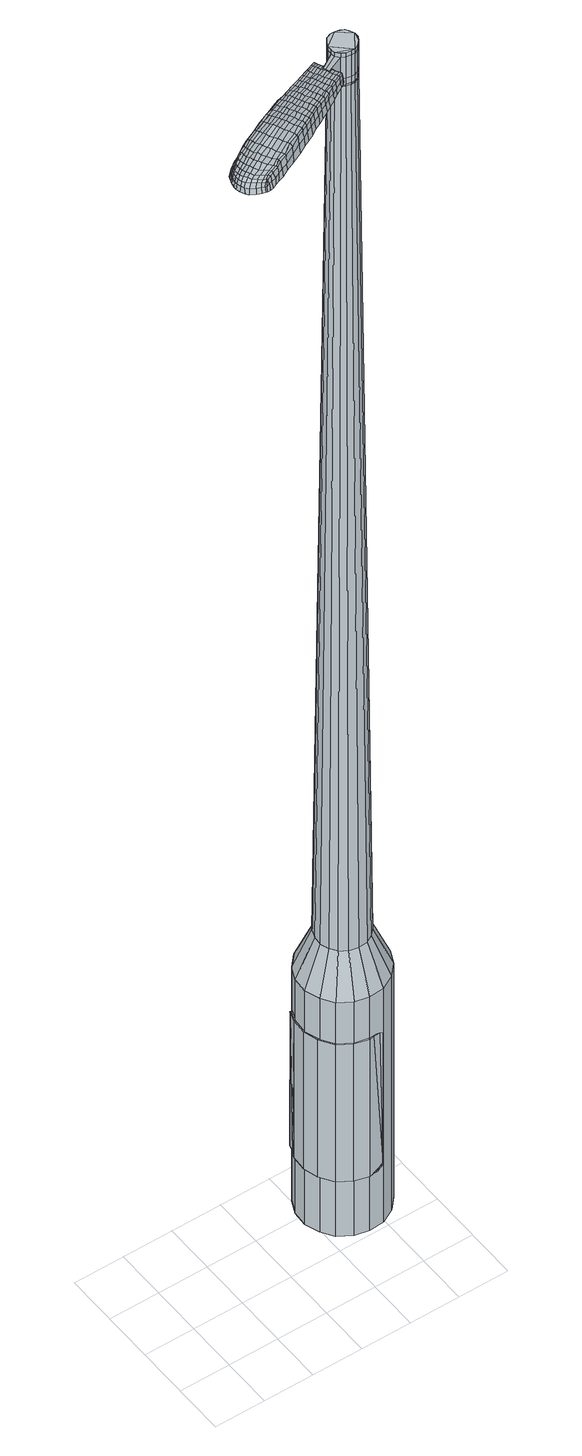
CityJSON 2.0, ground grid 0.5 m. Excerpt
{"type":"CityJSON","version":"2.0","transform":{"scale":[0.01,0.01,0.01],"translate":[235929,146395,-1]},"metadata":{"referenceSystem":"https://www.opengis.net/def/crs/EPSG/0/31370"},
"CityObjects":{
"object1":{"type":"GenericCityObject","attributes":{"cluster":665,"mean_distance_to_centroid":0.242,"new_centroid_x":235930.87,"new_centroid_y":146395.98,"mean_distance_to_camera":8.12,"H1":9.4,"H2":8.89,"Z_final":116.35,"cluster2":-1,"proj_x":235928.92,"proj_y":146392.1,"id_line":17324,"bearing_l":116.72,"distance":4.34,"orientation":"left","G_obj":206.72},"geometry":[{"type":"MultiSurface","lod":"2","boundaries":[[[0,1,2,3]],[[1,4,5,2]],[[4,6,7,5]],[[6,8,9,7]],[[8,10,11,9]],[[10,12,13,11]],[[12,14,15,13]],[[14,16,17,15]],[[16,18,19,17]],[[18,20,21,19]],[[20,22,23,21]],[[22,24,25,23]],[[24,26,27,25]],[[26,28,29,27]],[[28,30,31,29]],[[30,32,33,31]],[[32,34,35,33]],[[34,0,3,35]],[[36,37,38,39]],[[38,40,41,42]],[[41,43,42]],[[42,44,45,46]],[[45,47,46]],[[46,48,49,50]],[[49,51,50]],[[42,46,50,38]],[[50,52,39,38]],[[53,36,39]],[[2,5,7,35]],[[7,9,11,15]],[[11,13,15]],[[15,17,19,23]],[[19,21,23]],[[23,25,27,31]],[[27,29,31]],[[15,23,31,7]],[[31,33,35,7]],[[3,2,35]],[[1,0,54,55]],[[0,34,56,54]],[[34,32,57,56]],[[32,30,58,57]],[[30,28,59,58]],[[28,26,60,59]],[[26,24,61,60]],[[24,22,62,61]],[[22,20,63,62]],[[20,18,64,63]],[[18,16,65,64]],[[16,14,66,65]],[[14,12,67,66]],[[12,10,68,67]],[[10,8,69,68]],[[8,6,70,69]],[[6,4,71,70]],[[4,1,55,71]],[[55,54,72,73]],[[54,56,74,72]],[[56,57,75,74]],[[57,58,76,75]],[[58,59,77,76]],[[59,60,78,77]],[[60,61,79,78]],[[61,62,80,79]],[[62,63,81,80]],[[63,64,82,81]],[[64,65,83,82]],[[65,66,84,83]],[[66,67,85,84]],[[67,68,86,85]],[[68,69,87,86]],[[69,70,88,87]],[[70,71,89,88]],[[71,55,73,89]],[[90,91,92,93]],[[94,95,91,90]],[[75,96,95,94]],[[76,97,96,75]],[[98,99,97,76]],[[100,101,99,98]],[[102,103,101,100]],[[104,105,103,102]],[[106,107,105,104]],[[82,108,107,106]],[[109,110,108,82]],[[111,112,110,109]],[[85,113,112,111]],[[114,115,113,85]],[[116,117,115,114]],[[118,119,117,116]],[[120,121,119,118]],[[93,92,121,120]],[[122,123,124,125]],[[126,122,125,127]],[[128,126,127,129]],[[130,128,129,131]],[[132,130,131,133]],[[134,132,133,135]],[[136,134,135,137]],[[138,136,137,139]],[[140,138,139,141]],[[142,140,141,143]],[[144,142,143,145]],[[146,144,145,147]],[[148,146,147,149]],[[150,148,149,151]],[[152,150,151,153]],[[154,152,153,155]],[[73,72,90,93]],[[72,74,94,90]],[[74,75,94]],[[77,98,76]],[[77,78,100,98]],[[78,79,102,100]],[[79,80,104,102]],[[80,81,106,104]],[[81,82,106]],[[83,109,82]],[[83,84,111,109]],[[84,85,111]],[[86,114,85]],[[86,87,116,114]],[[87,88,118,116]],[[88,89,120,118]],[[89,73,93,120]],[[156,157,92,91]],[[157,158,121,92]],[[158,159,119,121]],[[159,160,117,119]],[[160,161,115,117]],[[161,113,115]],[[162,112,113]],[[162,163,110,112]],[[163,108,110]],[[164,107,108]],[[164,165,105,107]],[[165,166,103,105]],[[166,167,101,103]],[[167,168,99,101]],[[168,97,99]],[[169,95,96]],[[169,156,91,95]],[[39,52,154,170]],[[157,156,171,155]],[[53,39,170,123]],[[156,169,124,171]],[[36,53,123,122]],[[169,96,125,124]],[[37,36,122,126]],[[96,97,127,125]],[[38,37,126,128]],[[97,168,129,127]],[[40,38,128,130]],[[168,167,131,129]],[[41,40,130,132]],[[167,166,133,131]],[[43,41,132,134]],[[166,165,135,133]],[[42,43,134,136]],[[165,164,137,135]],[[44,42,136,138]],[[164,108,139,137]],[[45,44,138,140]],[[108,163,141,139]],[[47,45,140,142]],[[163,162,143,141]],[[46,47,142,144]],[[162,113,145,143]],[[48,46,144,146]],[[113,161,147,145]],[[49,48,146,148]],[[161,160,149,147]],[[51,49,148,150]],[[160,159,151,149]],[[50,51,150,152]],[[159,158,153,151]],[[52,50,152,154]],[[158,157,155,153]],[[154,155,172,173]],[[155,171,174,172]],[[171,124,175,174]],[[124,123,176,175]],[[123,170,177,176]],[[170,154,173,177]],[[178,179,180,181]],[[182,178,181,183]],[[178,182,184,185]],[[179,178,185,186]],[[187,188,189,190]],[[191,187,190,192]],[[187,191,193,194]],[[188,187,194,195]],[[196,197,198,199]],[[200,196,199,201]],[[196,200,202,203]],[[197,196,203,204]],[[205,206,207,208]],[[209,205,208,210]],[[205,209,211,212]],[[206,205,212,213]],[[214,215,216,217]],[[218,214,217,219]],[[214,218,220,221]],[[215,214,221,222]],[[223,224,225,226]],[[227,223,226,228]],[[223,227,229,230]],[[224,223,230,231]],[[232,233,234,235]],[[224,232,235,225]],[[232,224,231,236]],[[233,232,236,237]],[[238,239,240,241]],[[233,238,241,234]],[[238,233,237,242]],[[239,238,242,243]],[[244,182,183,245]],[[239,244,245,240]],[[244,239,243,246]],[[182,244,246,184]],[[247,248,249,250]],[[251,247,250,252]],[[247,251,253,254]],[[248,247,254,255]],[[256,257,258,259]],[[248,256,259,249]],[[256,248,255,260]],[[257,256,260,261]],[[262,263,264,265]],[[257,262,265,258]],[[262,257,261,266]],[[263,262,266,267]],[[268,269,270,271]],[[263,268,271,264]],[[268,263,267,272]],[[269,268,272,273]],[[274,179,186,275]],[[269,274,275,270]],[[274,269,273,276]],[[179,274,276,180]],[[277,278,279,280]],[[281,277,280,282]],[[277,281,283,284]],[[278,277,284,285]],[[286,287,288,289]],[[278,286,289,279]],[[286,278,285,290]],[[287,286,290,291]],[[292,293,294,295]],[[287,292,295,288]],[[292,287,291,296]],[[293,292,296,297]],[[298,191,192,299]],[[293,298,299,294]],[[298,293,297,300]],[[191,298,300,193]],[[301,302,303,304]],[[305,301,304,306]],[[301,305,307,308]],[[302,301,308,309]],[[310,311,312,313]],[[302,310,313,303]],[[310,302,309,314]],[[311,310,314,315]],[[316,317,318,319]],[[311,316,319,312]],[[316,311,315,320]],[[317,316,320,321]],[[322,323,324,325]],[[317,322,325,318]],[[322,317,321,326]],[[323,322,326,327]],[[328,188,195,329]],[[323,328,329,324]],[[328,323,327,330]],[[188,328,330,189]],[[331,217,216,332]],[[333,331,332,334]],[[331,333,335,336]],[[217,331,336,219]],[[337,333,334,338]],[[339,337,338,340]],[[337,339,341,342]],[[333,337,342,335]],[[343,339,340,344]],[[345,343,344,346]],[[343,345,347,348]],[[339,343,348,341]],[[349,345,346,350]],[[351,349,350,352]],[[349,351,353,354]],[[345,349,354,347]],[[355,351,352,356]],[[206,355,356,207]],[[355,206,213,357]],[[351,355,357,353]],[[358,359,204,203]],[[360,358,203,202]],[[358,360,361,362]],[[359,358,362,363]],[[364,365,363,362]],[[366,364,362,361]],[[364,366,367,368]],[[365,364,368,369]],[[370,371,369,368]],[[372,370,368,367]],[[370,372,373,374]],[[371,370,374,375]],[[376,377,375,374]],[[378,376,374,373]],[[376,378,211,209]],[[377,376,209,210]],[[379,380,381,382]],[[281,379,382,283]],[[379,281,282,383]],[[380,379,383,384]],[[385,200,201,386]],[[380,385,386,381]],[[385,380,384,387]],[[200,385,387,202]],[[388,389,390,391]],[[227,388,391,229]],[[388,227,228,392]],[[389,388,392,393]],[[394,395,396,397]],[[389,394,397,390]],[[394,389,393,398]],[[395,394,398,399]],[[400,197,204,401]],[[395,400,401,396]],[[400,395,399,402]],[[197,400,402,198]],[[403,404,405,406]],[[185,403,406,186]],[[403,185,184,407]],[[404,403,407,408]],[[409,410,411,412]],[[404,409,412,405]],[[409,404,408,413]],[[410,409,413,414]],[[415,208,207,416]],[[410,415,416,411]],[[415,410,414,417]],[[208,415,417,210]],[[418,419,420,421]],[[190,418,421,192]],[[418,190,189,422]],[[419,418,422,423]],[[424,212,211,425]],[[419,424,425,420]],[[424,419,423,426]],[[212,424,426,213]],[[427,428,429,430]],[[305,427,430,307]],[[427,305,306,431]],[[428,427,431,432]],[[433,218,219,434]],[[428,433,434,429]],[[433,428,432,435]],[[218,433,435,220]],[[436,437,438,439]],[[251,436,439,253]],[[436,251,252,440]],[[437,436,440,441]],[[442,443,444,445]],[[437,442,445,438]],[[442,437,441,446]],[[443,442,446,447]],[[448,215,222,449]],[[443,448,449,444]],[[448,443,447,450]],[[215,448,450,216]],[[451,452,441,440]],[[250,451,440,252]],[[451,250,249,453]],[[452,451,453,454]],[[455,456,447,446]],[[452,455,446,441]],[[455,452,454,457]],[[456,455,457,458]],[[459,332,216,450]],[[456,459,450,447]],[[459,456,458,460]],[[332,459,460,334]],[[461,462,463,464]],[[308,461,464,309]],[[461,308,307,430]],[[462,461,430,429]],[[465,336,335,466]],[[462,465,466,463]],[[465,462,429,434]],[[336,465,434,219]],[[467,468,454,453]],[[259,467,453,249]],[[467,259,258,469]],[[468,467,469,470]],[[471,472,458,457]],[[468,471,457,454]],[[471,468,470,473]],[[472,471,473,474]],[[475,338,334,460]],[[472,475,460,458]],[[475,472,474,476]],[[338,475,476,340]],[[477,478,479,480]],[[314,477,480,315]],[[477,314,309,464]],[[478,477,464,463]],[[481,342,341,482]],[[478,481,482,479]],[[481,478,463,466]],[[342,481,466,335]],[[483,484,470,469]],[[265,483,469,258]],[[483,265,264,485]],[[484,483,485,486]],[[487,488,474,473]],[[484,487,473,470]],[[487,484,486,489]],[[488,487,489,490]],[[491,344,340,476]],[[488,491,476,474]],[[491,488,490,492]],[[344,491,492,346]],[[493,494,495,496]],[[320,493,496,321]],[[493,320,315,480]],[[494,493,480,479]],[[497,348,347,498]],[[494,497,498,495]],[[497,494,479,482]],[[348,497,482,341]],[[499,500,486,485]],[[271,499,485,264]],[[499,271,270,501]],[[500,499,501,502]],[[503,504,490,489]],[[500,503,489,486]],[[503,500,502,505]],[[504,503,505,506]],[[507,350,346,492]],[[504,507,492,490]],[[507,504,506,508]],[[350,507,508,352]],[[509,510,511,512]],[[326,509,512,327]],[[509,326,321,496]],[[510,509,496,495]],[[513,354,353,514]],[[510,513,514,511]],[[513,510,495,498]],[[354,513,498,347]],[[515,516,502,501]],[[275,515,501,270]],[[515,275,186,406]],[[516,515,406,405]],[[517,518,506,505]],[[516,517,505,502]],[[517,516,405,412]],[[518,517,412,411]],[[519,356,352,508]],[[518,519,508,506]],[[519,518,411,416]],[[356,519,416,207]],[[520,521,423,422]],[[330,520,422,189]],[[520,330,327,512]],[[521,520,512,511]],[[522,357,213,426]],[[521,522,426,423]],[[522,521,511,514]],[[357,522,514,353]],[[523,524,384,383]],[[280,523,383,282]],[[523,280,279,525]],[[524,523,525,526]],[[527,360,202,387]],[[524,527,387,384]],[[527,524,526,528]],[[360,527,528,361]],[[529,530,531,532]],[[230,529,532,231]],[[529,230,229,391]],[[530,529,391,390]],[[533,534,535,536]],[[530,533,536,531]],[[533,530,390,397]],[[534,533,397,396]],[[537,359,363,538]],[[534,537,538,535]],[[537,534,396,401]],[[359,537,401,204]],[[539,540,526,525]],[[289,539,525,279]],[[539,289,288,541]],[[540,539,541,542]],[[543,366,361,528]],[[540,543,528,526]],[[543,540,542,544]],[[366,543,544,367]],[[545,546,547,548]],[[236,545,548,237]],[[545,236,231,532]],[[546,545,532,531]],[[549,550,551,552]],[[546,549,552,547]],[[549,546,531,536]],[[550,549,536,535]],[[553,365,369,554]],[[550,553,554,551]],[[553,550,535,538]],[[365,553,538,363]],[[555,556,542,541]],[[295,555,541,288]],[[555,295,294,557]],[[556,555,557,558]],[[559,372,367,544]],[[556,559,544,542]],[[559,556,558,560]],[[372,559,560,373]],[[561,562,563,564]],[[242,561,564,243]],[[561,242,237,548]],[[562,561,548,547]],[[565,566,567,568]],[[562,565,568,563]],[[565,562,547,552]],[[566,565,552,551]],[[569,371,375,570]],[[566,569,570,567]],[[569,566,551,554]],[[371,569,554,369]],[[571,572,558,557]],[[299,571,557,294]],[[571,299,192,421]],[[572,571,421,420]],[[573,378,373,560]],[[572,573,560,558]],[[573,572,420,425]],[[378,573,425,211]],[[574,575,408,407]],[[246,574,407,184]],[[574,246,243,564]],[[575,574,564,563]],[[576,577,414,413]],[[575,576,413,408]],[[576,575,563,568]],[[577,576,568,567]],[[578,377,210,417]],[[577,578,417,414]],[[578,577,567,570]],[[377,578,570,375]],[[579,580,581,582]],[[582,581,583,584]],[[585,583,581,586]],[[586,581,580,587]],[[588,589,590,591]],[[591,590,592,593]],[[594,592,590,595]],[[595,590,589,596]],[[597,598,599,600]],[[600,599,601,602]],[[603,601,599,604]],[[604,599,598,605]],[[606,607,608,609]],[[609,608,610,611]],[[612,610,608,613]],[[613,608,607,614]],[[615,616,617,618]],[[618,617,619,620]],[[621,619,617,622]],[[622,617,616,623]],[[624,625,626,627]],[[627,626,628,629]],[[630,628,626,631]],[[631,626,625,632]],[[633,634,635,636]],[[636,635,625,624]],[[632,625,635,637]],[[637,635,634,638]],[[639,640,641,642]],[[642,641,634,633]],[[638,634,641,643]],[[643,641,640,644]],[[584,583,645,646]],[[646,645,640,639]],[[644,640,645,647]],[[647,645,583,585]],[[648,649,650,651]],[[651,650,652,653]],[[654,652,650,655]],[[655,650,649,656]],[[657,658,659,660]],[[660,659,649,648]],[[656,649,659,661]],[[661,659,658,662]],[[663,664,665,666]],[[666,665,658,657]],[[662,658,665,667]],[[667,665,664,668]],[[669,670,671,672]],[[672,671,664,663]],[[668,664,671,673]],[[673,671,670,674]],[[587,580,675,676]],[[676,675,670,669]],[[674,670,675,677]],[[677,675,580,579]],[[678,679,680,681]],[[681,680,682,683]],[[684,682,680,685]],[[685,680,679,686]],[[687,688,689,690]],[[690,689,679,678]],[[686,679,689,691]],[[691,689,688,692]],[[693,694,695,696]],[[696,695,688,687]],[[692,688,695,697]],[[697,695,694,698]],[[593,592,699,700]],[[700,699,694,693]],[[698,694,699,701]],[[701,699,592,594]],[[702,703,704,705]],[[705,704,706,707]],[[708,706,704,709]],[[709,704,703,710]],[[711,712,713,714]],[[714,713,703,702]],[[710,703,713,715]],[[715,713,712,716]],[[717,718,719,720]],[[720,719,712,711]],[[716,712,719,721]],[[721,719,718,722]],[[723,724,725,726]],[[726,725,718,717]],[[722,718,725,727]],[[727,725,724,728]],[[596,589,729,730]],[[730,729,724,723]],[[728,724,729,731]],[[731,729,589,588]],[[615,618,732,733]],[[733,732,734,735]],[[736,734,732,737]],[[737,732,618,620]],[[735,734,738,739]],[[739,738,740,741]],[[742,740,738,743]],[[743,738,734,736]],[[741,740,744,745]],[[745,744,746,747]],[[748,746,744,749]],[[749,744,740,742]],[[747,746,750,751]],[[751,750,752,753]],[[754,752,750,755]],[[755,750,746,748]],[[753,752,756,757]],[[757,756,607,606]],[[614,607,756,758]],[[758,756,752,754]],[[605,759,760,604]],[[604,760,761,603]],[[762,761,760,763]],[[763,760,759,764]],[[764,765,766,763]],[[763,766,767,762]],[[768,767,766,769]],[[769,766,765,770]],[[770,771,772,769]],[[769,772,773,768]],[[774,773,772,775]],[[775,772,771,776]],[[776,777,778,775]],[[775,778,779,774]],[[612,779,778,610]],[[610,778,777,611]],[[780,781,782,783]],[[783,782,682,684]],[[683,682,782,784]],[[784,782,781,785]],[[602,601,786,787]],[[787,786,781,780]],[[785,781,786,788]],[[788,786,601,603]],[[789,790,791,792]],[[792,791,628,630]],[[629,628,791,793]],[[793,791,790,794]],[[795,796,797,798]],[[798,797,790,789]],[[794,790,797,799]],[[799,797,796,800]],[[605,598,801,802]],[[802,801,796,795]],[[800,796,801,803]],[[803,801,598,597]],[[804,805,806,807]],[[807,806,586,587]],[[585,586,806,808]],[[808,806,805,809]],[[810,811,812,813]],[[813,812,805,804]],[[809,805,812,814]],[[814,812,811,815]],[[606,609,816,817]],[[817,816,811,810]],[[815,811,816,818]],[[818,816,609,611]],[[819,820,821,822]],[[822,821,591,593]],[[588,591,821,823]],[[823,821,820,824]],[[612,613,825,826]],[[826,825,820,819]],[[824,820,825,827]],[[827,825,613,614]],[[828,829,830,831]],[[831,830,706,708]],[[707,706,830,832]],[[832,830,829,833]],[[620,619,834,835]],[[835,834,829,828]],[[833,829,834,836]],[[836,834,619,621]],[[837,838,839,840]],[[840,839,652,654]],[[653,652,839,841]],[[841,839,838,842]],[[843,844,845,846]],[[846,845,838,837]],[[842,838,845,847]],[[847,845,844,848]],[[623,616,849,850]],[[850,849,844,843]],[[848,844,849,851]],[[851,849,616,615]],[[842,852,853,841]],[[841,853,651,653]],[[648,651,853,854]],[[854,853,852,855]],[[848,856,857,847]],[[847,857,852,842]],[[855,852,857,858]],[[858,857,856,859]],[[615,733,860,851]],[[851,860,856,848]],[[859,856,860,861]],[[861,860,733,735]],[[862,863,864]],[[864,863,709,710]],[[708,709,863,831]],[[831,863,862,828]],[[736,737,865,866]],[[866,865,862,864]],[[828,862,865,835]],[[835,865,737,620]],[[855,867,868,854]],[[854,868,660,648]],[[657,660,868,869]],[[869,868,867,870]],[[859,871,872,858]],[[858,872,867,855]],[[870,867,872,873]],[[873,872,871,874]],[[735,739,875,861]],[[861,875,871,859]],[[874,871,875,876]],[[876,875,739,741]],[[877,878,879,880]],[[880,879,715,716]],[[710,715,879,864]],[[879,878,864]],[[742,743,881,882]],[[882,881,878,877]],[[864,878,881,866]],[[866,881,743,736]],[[870,883,884,869]],[[869,884,666,657]],[[663,666,884,885]],[[885,884,883,886]],[[874,887,888,873]],[[873,888,883,870]],[[886,883,888,889]],[[889,888,887,890]],[[741,745,891,876]],[[876,891,887,874]],[[890,887,891,892]],[[892,891,745,747]],[[893,894,895,896]],[[896,895,721,722]],[[716,721,895,880]],[[880,895,894,877]],[[748,749,897,898]],[[898,897,894,893]],[[877,894,897,882]],[[882,897,749,742]],[[886,899,900,885]],[[885,900,672,663]],[[669,672,900,901]],[[901,900,899,902]],[[890,903,904,889]],[[889,904,899,886]],[[902,899,904,905]],[[905,904,903,906]],[[747,751,907,892]],[[892,907,903,890]],[[906,903,907,908]],[[908,907,751,753]],[[909,910,911,912]],[[912,911,727,728]],[[722,727,911,896]],[[896,911,910,893]],[[754,755,913,914]],[[914,913,910,909]],[[893,910,913,898]],[[898,913,755,748]],[[902,915,916,901]],[[901,916,676,669]],[[587,676,916,807]],[[807,916,915,804]],[[906,917,918,905]],[[905,918,915,902]],[[804,915,918,813]],[[813,918,917,810]],[[753,757,919,908]],[[908,919,917,906]],[[810,917,919,817]],[[817,919,757,606]],[[824,920,921,823]],[[823,921,731,588]],[[728,731,921,912]],[[912,921,920,909]],[[614,758,922,827]],[[827,922,920,824]],[[909,920,922,914]],[[914,922,758,754]],[[785,923,924,784]],[[784,924,681,683]],[[678,681,924,925]],[[925,924,923,926]],[[603,761,927,788]],[[788,927,923,785]],[[926,923,927,928]],[[928,927,761,762]],[[929,930,931,932]],[[932,931,631,632]],[[630,631,931,792]],[[792,931,930,789]],[[933,934,935,936]],[[936,935,930,929]],[[789,930,935,798]],[[798,935,934,795]],[[764,759,937,938]],[[938,937,934,933]],[[795,934,937,802]],[[802,937,759,605]],[[926,939,940,925]],[[925,940,690,678]],[[687,690,940,941]],[[941,940,939,942]],[[762,767,943,928]],[[928,943,939,926]],[[942,939,943,944]],[[944,943,767,768]],[[945,946,947,948]],[[948,947,637,638]],[[632,637,947,932]],[[932,947,946,929]],[[949,950,951,952]],[[952,951,946,945]],[[929,946,951,936]],[[936,951,950,933]],[[770,765,953,954]],[[954,953,950,949]],[[933,950,953,938]],[[938,953,765,764]],[[942,955,956,941]],[[941,956,696,687]],[[693,696,956,957]],[[957,956,955,958]],[[768,773,959,944]],[[944,959,955,942]],[[958,955,959,960]],[[960,959,773,774]],[[961,962,963,964]],[[964,963,643,644]],[[638,643,963,948]],[[948,963,962,945]],[[965,966,967,968]],[[968,967,962,961]],[[945,962,967,952]],[[952,967,966,949]],[[776,771,969,970]],[[970,969,966,965]],[[949,966,969,954]],[[954,969,771,770]],[[958,971,972,957]],[[957,972,700,693]],[[593,700,972,822]],[[822,972,971,819]],[[774,779,973,960]],[[960,973,971,958]],[[819,971,973,826]],[[826,973,779,612]],[[809,974,975,808]],[[808,975,647,585]],[[644,647,975,964]],[[964,975,974,961]],[[815,976,977,814]],[[814,977,974,809]],[[961,974,977,968]],[[968,977,976,965]],[[611,777,978,818]],[[818,978,976,815]],[[965,976,978,970]],[[970,978,777,776]],[[579,582,181,180]],[[582,584,183,181]],[[594,595,194,193]],[[595,596,195,194]],[[597,600,199,198]],[[600,602,201,199]],[[621,622,221,220]],[[622,623,222,221]],[[624,627,226,225]],[[627,629,228,226]],[[633,636,235,234]],[[636,624,225,235]],[[639,642,241,240]],[[642,633,234,241]],[[584,646,245,183]],[[646,639,240,245]],[[654,655,254,253]],[[655,656,255,254]],[[656,661,260,255]],[[661,662,261,260]],[[662,667,266,261]],[[667,668,267,266]],[[668,673,272,267]],[[673,674,273,272]],[[674,677,276,273]],[[677,579,180,276]],[[684,685,284,283]],[[685,686,285,284]],[[686,691,290,285]],[[691,692,291,290]],[[692,697,296,291]],[[697,698,297,296]],[[698,701,300,297]],[[701,594,193,300]],[[702,705,304,303]],[[705,707,306,304]],[[711,714,313,312]],[[714,702,303,313]],[[717,720,319,318]],[[720,711,312,319]],[[723,726,325,324]],[[726,717,318,325]],[[596,730,329,195]],[[730,723,324,329]],[[780,783,382,381]],[[783,684,283,382]],[[602,787,386,201]],[[787,780,381,386]],[[629,793,392,228]],[[793,794,393,392]],[[794,799,398,393]],[[799,800,399,398]],[[800,803,402,399]],[[803,597,198,402]],[[707,832,431,306]],[[832,833,432,431]],[[833,836,435,432]],[[836,621,220,435]],[[837,840,439,438]],[[840,654,253,439]],[[843,846,445,444]],[[846,837,438,445]],[[623,850,449,222]],[[850,843,444,449]],[[979,980,981,982]],[[983,984,982,981]],[[985,986,987,988]],[[989,990,991,992]],[[980,993,994,981]],[[995,983,981,994]],[[996,985,988,997]],[[998,999,990,989]],[[993,1000,1001,994]],[[1001,1002,995,994]],[[1003,996,997,1004]],[[1005,999,998,1006]],[[1000,1007,1008,1001]],[[1008,1009,1002,1001]],[[1010,1003,1004,1011]],[[1012,1005,1006,1013]],[[1014,1015,1016,1017]],[[1018,1019,1015,1014]],[[1018,1020,1021,1019]],[[1020,1022,1023,1021]],[[1024,1025,1026,1027]],[[1028,1029,1025,1024]],[[1030,1031,1029,1028]],[[1032,1033,1031,1030]],[[1027,1016,1015,1024]],[[1024,1015,1019,1028]],[[1019,1021,1030,1028]],[[1021,1023,1032,1030]],[[988,987,984,983]],[[997,988,983,995]],[[1002,1004,997,995]],[[1009,1011,1004,1002]],[[989,992,986,985]],[[998,989,985,996]],[[1006,998,996,1003]],[[1013,1006,1003,1010]],[[990,1014,1017,991]],[[999,1018,1014,990]],[[1020,1018,999,1005]],[[1022,1020,1005,1012]],[[1034,1035,1036,1037]],[[1036,1038,1039,1040]],[[1036,1040,1041,1042]],[[1036,1042,1037]],[[1043,1034,1037,1044]],[[1045,1044,1037,1046]],[[1047,1046,1037]],[[1048,1036,1035,1049]],[[1050,1048,1049,1051]],[[1052,1050,1051,1053]],[[1054,1052,1053,1055]],[[1056,1054,1055,1057]],[[1057,1058,1059,1060]],[[1057,1060,1061,1062]],[[1057,1062,1063,1064]],[[1063,1065,1066,1067]],[[1063,1067,1068,1069]],[[1063,1069,1064]],[[1057,1064,1056]],[[1070,1071,1035,1034]],[[1072,1073,1038,1036]],[[1074,1075,1047,1037]],[[1071,1076,1049,1035]],[[1077,1072,1036,1048]],[[1076,1078,1051,1049]],[[1079,1077,1048,1050]],[[1078,1080,1053,1051]],[[1081,1079,1050,1052]],[[1080,1082,1055,1053]],[[1083,1081,1052,1054]],[[1082,1084,1057,1055]],[[1085,1083,1054,1056]],[[1084,1086,1058,1057]],[[1087,1088,1065,1063]],[[1089,1085,1056,1064]],[[1059,1058,1086,1090]],[[1060,1059,1090,1091]],[[1061,1060,1091,1092]],[[1062,1061,1092,1093]],[[1063,1062,1093,1087]],[[1094,1070,1034,1043]],[[1095,1094,1043,1044]],[[1096,1095,1044,1045]],[[1097,1096,1045,1046]],[[1075,1097,1046,1047]],[[1039,1038,1073,1098]],[[1066,1065,1088,1099]],[[1040,1039,1098,1100]],[[1041,1040,1100,1101]],[[1042,1041,1101,1102]],[[1037,1042,1102,1074]],[[1067,1066,1099,1103]],[[1068,1067,1103,1104]],[[1069,1068,1104,1105]],[[1064,1069,1105,1089]]]}]}
},
"vertices":[
[149,77,384],[144,91,384],[144,91,96],[149,77,96],[145,106,384],[145,106,96],[151,119,384],[151,119,96],[161,130,384],[161,130,96],[174,137,384],[174,137,96],[189,138,384],[189,138,96],[203,135,384],[203,135,96],[215,127,384],[215,127,96],[224,115,384],[224,115,96],[228,101,384],[228,101,96],[228,86,384],[228,86,96],[222,73,384],[222,73,96],[212,62,384],[212,62,96],[199,55,384],[199,55,96],[184,54,384],[184,54,96],[170,57,384],[170,57,96],[157,65,384],[157,65,96],[181,84,1524],[186,83,1524],[190,83,1524],[174,90,1524],[194,85,1524],[198,89,1524],[200,98,1524],[200,93,1524],[198,102,1524],[196,106,1524],[187,109,1524],[192,108,1524],[183,109,1524],[178,107,1524],[173,99,1524],[175,103,1524],[173,94,1524],[177,86,1524],[164,85,429],[161,93,429],[169,78,429],[176,73,429],[185,71,429],[194,72,429],[201,76,429],[207,82,429],[211,90,429],[211,99,429],[209,107,429],[204,114,429],[196,119,429],[188,121,429],[179,120,429],[171,116,429],[165,110,429],[162,102,429],[174,90,1483],[173,94,1483],[177,86,1483],[181,84,1483],[186,83,1483],[190,83,1483],[194,85,1483],[198,89,1483],[200,93,1483],[200,98,1483],[198,102,1483],[196,106,1483],[192,108,1483],[187,109,1483],[183,109,1483],[178,107,1483],[175,103,1483],[173,99,1483],[175,90,1483],[175,90,1485],[174,95,1485],[174,95,1483],[178,87,1483],[178,87,1485],[181,84,1485],[186,83,1485],[190,84,1483],[190,84,1485],[194,86,1483],[194,86,1485],[197,89,1483],[197,89,1485],[199,93,1483],[199,93,1485],[199,98,1483],[199,98,1485],[198,102,1485],[195,105,1483],[195,105,1485],[191,108,1483],[191,108,1485],[187,109,1485],[183,108,1483],[183,108,1485],[179,106,1483],[179,106,1485],[176,103,1483],[176,103,1485],[174,99,1483],[174,99,1485],[181,84,1519],[177,86,1519],[177,86,1493],[181,84,1493],[186,83,1519],[186,83,1493],[190,83,1519],[190,83,1493],[194,85,1519],[194,85,1493],[198,89,1519],[198,89,1493],[200,93,1519],[200,93,1493],[200,98,1519],[200,98,1493],[198,102,1519],[198,102,1493],[196,106,1519],[196,106,1493],[192,108,1519],[192,108,1493],[187,109,1519],[187,109,1493],[183,109,1519],[183,109,1493],[178,107,1519],[178,107,1493],[175,103,1519],[175,103,1493],[173,99,1519],[173,99,1493],[173,94,1519],[173,94,1493],[174,90,1485],[173,94,1485],[173,99,1485],[175,103,1485],[178,107,1485],[183,109,1485],[192,108,1485],[196,106,1485],[200,98,1485],[200,93,1485],[198,89,1485],[194,85,1485],[190,83,1485],[177,86,1485],[174,90,1519],[174,90,1493],[156,84,1513],[156,84,1518],[158,82,1513],[159,79,1513],[159,79,1518],[158,82,1518],[83,66,1519],[89,69,1518],[87,69,1509],[81,67,1510],[75,62,1519],[73,63,1510],[76,61,1526],[84,65,1525],[91,68,1525],[100,31,1519],[106,35,1518],[106,36,1525],[100,33,1525],[92,27,1519],[92,29,1526],[92,25,1510],[99,29,1510],[106,33,1509],[26,14,1519],[25,17,1519],[24,17,1513],[26,13,1513],[29,11,1519],[28,10,1513],[31,12,1524],[28,15,1524],[26,18,1524],[93,47,1530],[99,51,1529],[98,53,1529],[91,50,1530],[84,43,1531],[83,46,1531],[86,40,1530],[94,44,1530],[101,47,1529],[165,84,1512],[163,86,1512],[162,86,1517],[163,83,1517],[166,81,1512],[165,81,1517],[165,80,1506],[164,83,1506],[163,86,1506],[30,38,1519],[33,40,1519],[32,41,1512],[29,39,1512],[29,36,1518],[27,37,1512],[30,36,1522],[31,37,1523],[34,39,1524],[37,42,1519],[42,45,1519],[40,46,1512],[36,43,1512],[38,41,1524],[43,44,1525],[47,48,1519],[54,52,1519],[52,53,1511],[46,49,1511],[48,47,1526],[55,51,1526],[64,57,1519],[63,58,1510],[66,56,1526],[150,95,1513],[144,92,1513],[145,91,1518],[152,94,1517],[156,97,1512],[155,96,1516],[155,98,1506],[149,96,1507],[142,93,1507],[137,89,1514],[130,86,1515],[131,85,1520],[138,88,1519],[135,90,1507],[128,87,1507],[123,83,1515],[116,80,1516],[117,79,1522],[124,82,1521],[121,84,1508],[114,81,1508],[109,77,1517],[102,74,1517],[104,74,1524],[111,76,1523],[107,78,1508],[101,75,1509],[96,72,1518],[97,71,1524],[94,72,1509],[46,6,1519],[49,7,1519],[49,8,1524],[45,7,1523],[43,5,1518],[44,6,1522],[43,4,1512],[46,4,1512],[49,5,1512],[54,8,1519],[59,11,1519],[59,12,1525],[53,10,1524],[53,7,1512],[58,9,1512],[64,13,1519],[71,16,1519],[72,18,1526],[64,15,1526],[64,11,1511],[71,15,1511],[82,22,1519],[82,23,1526],[81,20,1510],[164,68,1513],[157,64,1513],[157,63,1507],[164,67,1507],[169,71,1512],[168,70,1506],[168,71,1516],[164,69,1517],[158,66,1518],[151,60,1514],[144,57,1515],[144,55,1507],[151,59,1507],[151,62,1519],[145,58,1520],[138,53,1515],[131,49,1516],[131,47,1508],[138,51,1508],[138,54,1521],[132,51,1522],[125,45,1517],[119,42,1517],[118,40,1509],[125,44,1508],[125,47,1523],[119,44,1524],[112,38,1518],[112,36,1509],[113,40,1524],[159,81,1519],[158,83,1519],[152,77,1520],[151,80,1520],[153,75,1520],[160,78,1519],[145,74,1522],[144,76,1522],[139,71,1523],[137,73,1523],[140,68,1523],[147,71,1521],[132,67,1524],[131,70,1524],[125,64,1525],[124,67,1525],[127,61,1525],[133,64,1524],[119,61,1526],[118,63,1526],[112,57,1527],[111,60,1527],[114,54,1527],[120,58,1526],[106,54,1528],[104,57,1528],[107,51,1528],[31,16,1527],[29,19,1527],[33,13,1526],[37,15,1527],[35,18,1528],[33,21,1528],[40,21,1529],[39,24,1529],[43,17,1528],[49,21,1530],[47,24,1530],[45,27,1530],[53,27,1531],[52,31,1531],[56,24,1530],[64,28,1531],[62,31,1531],[60,35,1531],[73,37,1531],[71,40,1531],[75,34,1531],[41,5,1518],[38,6,1519],[38,5,1513],[41,4,1513],[42,6,1523],[39,7,1523],[34,8,1519],[33,7,1513],[35,9,1524],[27,34,1518],[26,32,1518],[27,32,1523],[29,34,1523],[26,35,1513],[25,32,1513],[25,29,1519],[24,25,1519],[25,25,1524],[26,29,1523],[24,29,1513],[23,24,1513],[24,21,1519],[25,21,1524],[23,21,1513],[85,64,1528],[86,62,1528],[92,65,1528],[92,66,1527],[77,60,1528],[78,58,1529],[87,59,1529],[88,56,1530],[95,59,1529],[94,62,1528],[79,55,1529],[80,52,1530],[90,53,1530],[96,56,1529],[81,49,1531],[100,34,1528],[98,37,1529],[91,32,1529],[92,30,1528],[106,38,1527],[105,40,1528],[96,40,1529],[88,36,1530],[103,43,1528],[170,73,1512],[169,75,1512],[168,75,1517],[169,73,1517],[170,72,1506],[169,74,1506],[168,78,1512],[166,78,1517],[167,77,1506],[158,97,1512],[159,95,1512],[158,96,1506],[157,97,1506],[157,96,1517],[158,94,1517],[160,93,1512],[161,91,1512],[160,91,1506],[159,93,1506],[159,92,1517],[160,90,1517],[162,89,1512],[161,88,1506],[161,88,1517],[152,93,1519],[153,92,1519],[146,90,1520],[146,89,1520],[154,90,1519],[155,88,1519],[147,87,1520],[148,84,1520],[156,85,1519],[150,82,1520],[164,70,1519],[163,72,1519],[156,69,1520],[157,67,1520],[161,75,1519],[155,72,1520],[139,87,1521],[139,86,1521],[132,84,1522],[133,83,1522],[141,84,1521],[142,81,1521],[134,81,1522],[135,78,1523],[143,79,1522],[136,76,1523],[151,63,1521],[150,65,1521],[143,61,1522],[144,60,1522],[148,68,1521],[142,65,1522],[125,81,1523],[126,80,1523],[118,78,1524],[119,77,1524],[127,77,1523],[128,75,1524],[120,74,1525],[122,72,1525],[130,72,1524],[123,69,1525],[138,56,1523],[137,58,1523],[130,54,1524],[131,52,1524],[135,61,1524],[129,57,1525],[112,75,1525],[112,74,1525],[105,72,1526],[106,71,1526],[114,71,1526],[115,69,1526],[107,68,1527],[108,66,1527],[116,66,1526],[110,63,1527],[125,49,1525],[124,51,1525],[117,47,1526],[118,45,1526],[122,54,1526],[116,50,1527],[98,69,1527],[99,68,1527],[100,65,1527],[102,62,1528],[103,60,1528],[112,41,1527],[111,44,1527],[109,47,1528],[44,7,1525],[41,8,1525],[47,9,1526],[45,10,1526],[37,10,1526],[41,12,1527],[31,35,1525],[30,33,1525],[33,35,1526],[34,37,1525],[28,30,1525],[28,26,1526],[32,28,1527],[32,32,1526],[28,23,1526],[32,25,1527],[52,11,1526],[50,12,1527],[58,13,1527],[56,14,1528],[46,14,1528],[52,17,1529],[38,40,1526],[37,38,1527],[43,41,1528],[43,43,1527],[37,35,1527],[37,31,1528],[43,34,1529],[43,38,1528],[38,28,1528],[44,31,1530],[63,16,1528],[62,17,1529],[71,19,1528],[69,21,1529],[59,20,1529],[66,24,1530],[49,46,1528],[49,44,1528],[56,48,1529],[56,50,1528],[49,41,1529],[49,38,1530],[57,42,1530],[57,45,1530],[50,34,1530],[59,38,1531],[81,25,1529],[80,27,1529],[77,30,1530],[67,55,1528],[67,53,1529],[68,50,1530],[69,47,1530],[70,44,1531],[88,68,1509],[90,67,1518],[84,64,1518],[82,65,1509],[76,60,1519],[74,61,1510],[77,59,1525],[85,63,1525],[91,66,1525],[105,38,1525],[105,36,1518],[99,33,1518],[99,35,1525],[91,29,1519],[91,31,1525],[91,27,1510],[98,31,1509],[105,34,1509],[26,18,1513],[27,18,1519],[28,15,1519],[28,15,1513],[31,12,1519],[30,12,1513],[32,13,1524],[30,16,1524],[28,19,1524],[97,53,1528],[99,50,1528],[92,47,1529],[91,50,1529],[84,43,1529],[83,46,1529],[86,40,1529],[94,44,1529],[100,47,1528],[161,85,1516],[161,85,1512],[163,83,1512],[162,82,1516],[164,80,1512],[163,80,1516],[163,79,1506],[162,82,1506],[161,85,1506],[33,39,1512],[34,38,1519],[32,36,1518],[30,37,1512],[30,35,1518],[29,36,1512],[31,35,1522],[33,35,1523],[35,37,1523],[41,44,1512],[43,44,1519],[38,41,1519],[37,41,1512],[39,40,1524],[44,43,1525],[53,51,1511],[55,50,1519],[48,47,1519],[46,47,1511],[49,46,1525],[56,49,1526],[65,55,1519],[63,56,1510],[67,54,1526],[145,90,1518],[144,90,1513],[151,93,1513],[152,93,1517],[156,95,1512],[155,94,1515],[155,95,1506],[150,94,1506],[143,91,1507],[132,84,1520],[130,84,1514],[137,87,1514],[138,87,1519],[136,88,1507],[129,85,1507],[118,78,1522],[117,78,1516],[124,81,1515],[125,81,1521],[122,82,1508],[115,79,1508],[105,72,1523],[103,73,1517],[110,76,1516],[111,75,1522],[108,76,1508],[101,73,1508],[97,70,1517],[98,69,1524],[95,71,1509],[48,10,1523],[48,9,1519],[45,8,1518],[45,9,1523],[43,7,1518],[44,8,1522],[43,6,1512],[45,6,1512],[48,7,1512],[58,14,1525],[58,12,1519],[53,10,1519],[53,12,1524],[53,9,1512],[58,11,1512],[71,20,1526],[71,18,1519],[64,15,1519],[64,16,1525],[63,13,1511],[70,16,1511],[81,23,1519],[81,25,1526],[80,22,1510],[156,64,1507],[156,66,1513],[163,70,1513],[162,68,1506],[167,72,1512],[167,71,1506],[166,73,1515],[163,71,1517],[156,67,1518],[143,57,1507],[143,58,1514],[150,62,1514],[150,61,1507],[150,63,1519],[143,60,1520],[130,49,1508],[130,51,1516],[137,55,1515],[137,53,1508],[137,56,1521],[131,52,1522],[117,42,1508],[118,43,1517],[124,47,1516],[124,45,1508],[124,49,1522],[118,45,1523],[111,40,1517],[111,38,1509],[111,42,1524],[158,80,1518],[157,83,1518],[151,77,1519],[150,80,1519],[153,75,1519],[159,78,1518],[145,74,1520],[144,76,1520],[138,70,1521],[137,73,1521],[140,68,1521],[146,71,1520],[132,67,1523],[130,70,1523],[125,64,1524],[124,66,1524],[126,61,1524],[133,64,1523],[118,60,1525],[117,63,1525],[112,57,1526],[110,60,1526],[113,54,1526],[120,58,1525],[105,54,1527],[104,56,1527],[107,51,1527],[30,20,1526],[32,17,1526],[34,14,1525],[38,16,1526],[35,18,1526],[34,21,1526],[39,24,1528],[41,21,1528],[43,18,1527],[49,21,1528],[47,24,1529],[46,28,1529],[52,31,1530],[54,28,1530],[56,24,1529],[64,28,1530],[62,32,1530],[60,35,1530],[71,40,1530],[73,37,1530],[75,34,1530],[39,7,1513],[39,8,1518],[42,7,1518],[41,6,1512],[42,8,1523],[40,9,1523],[35,10,1519],[34,9,1513],[36,11,1523],[29,31,1523],[28,31,1518],[29,34,1518],[30,33,1523],[28,34,1512],[27,32,1512],[27,25,1523],[26,25,1519],[27,28,1519],[28,28,1523],[26,28,1513],[25,25,1513],[26,21,1519],[27,22,1524],[25,21,1513],[92,64,1527],[86,61,1527],[86,62,1527],[92,65,1526],[78,59,1527],[78,57,1528],[95,59,1528],[88,56,1528],[87,59,1528],[93,62,1527],[79,55,1528],[80,52,1529],[89,53,1529],[96,56,1528],[81,49,1529],[90,33,1528],[98,37,1527],[99,36,1527],[91,32,1527],[105,39,1526],[104,40,1527],[96,40,1528],[88,36,1528],[102,44,1527],[166,74,1516],[167,74,1512],[168,73,1512],[167,73,1516],[167,72,1506],[167,73,1506],[166,77,1512],[165,77,1516],[165,76,1506],[156,95,1506],[157,94,1512],[157,95,1512],[156,96,1506],[156,94,1516],[156,93,1516],[158,90,1506],[159,90,1512],[158,92,1512],[157,92,1506],[157,91,1516],[158,89,1516],[160,88,1512],[159,87,1506],[159,87,1516],[152,91,1518],[152,92,1518],[146,89,1519],[146,88,1519],[154,87,1518],[153,89,1518],[147,86,1519],[148,84,1519],[156,85,1518],[149,82,1519],[162,72,1518],[163,71,1518],[156,68,1519],[161,75,1518],[154,71,1519],[139,85,1520],[139,86,1520],[132,83,1521],[132,82,1521],[141,81,1520],[140,83,1520],[133,80,1521],[135,78,1521],[142,79,1520],[136,75,1521],[143,61,1521],[149,65,1520],[150,64,1520],[143,60,1521],[148,68,1520],[141,64,1521],[126,79,1522],[125,80,1522],[118,77,1523],[119,76,1523],[128,75,1522],[127,77,1522],[120,74,1523],[121,71,1524],[129,72,1523],[122,69,1524],[130,54,1523],[136,58,1522],[137,57,1522],[130,53,1523],[135,61,1522],[128,57,1523],[112,73,1524],[112,74,1524],[105,71,1525],[106,70,1525],[115,68,1525],[113,71,1524],[107,68,1525],[108,65,1526],[116,66,1525],[109,62,1526],[117,47,1525],[123,51,1524],[124,50,1524],[118,46,1525],[122,54,1524],[115,51,1525],[99,67,1526],[99,68,1526],[101,62,1527],[100,65,1526],[103,59,1527],[110,44,1526],[111,42,1526],[109,47,1526],[42,10,1524],[44,9,1524],[47,10,1525],[45,11,1525],[38,11,1525],[41,13,1525],[34,34,1525],[31,32,1524],[32,34,1524],[35,36,1525],[33,28,1526],[29,26,1525],[30,30,1524],[33,31,1525],[29,23,1525],[33,25,1526],[50,13,1526],[52,12,1526],[57,15,1526],[56,15,1527],[47,15,1526],[53,18,1527],[44,40,1527],[38,37,1526],[39,39,1526],[44,42,1526],[44,34,1528],[38,31,1527],[38,34,1526],[44,37,1527],[38,28,1527],[45,31,1528],[61,18,1527],[63,17,1527],[70,21,1527],[69,22,1528],[59,21,1528],[66,25,1529],[57,47,1528],[49,43,1527],[50,45,1527],[57,48,1527],[58,41,1529],[50,37,1529],[50,40,1528],[57,44,1528],[51,34,1529],[59,38,1530],[79,27,1528],[81,26,1528],[77,30,1529],[67,52,1528],[67,53,1528],[69,46,1529],[68,49,1529],[70,43,1530],[155,96,1508],[158,90,1508],[129,76,1509],[125,83,1509],[109,67,1510],[105,75,1510],[73,50,1512],[69,58,1512],[85,66,1511],[89,58,1511],[57,42,1513],[45,35,1514],[41,43,1514],[53,50,1513],[161,84,1508],[132,69,1509],[113,59,1510],[77,42,1512],[94,50,1511],[61,33,1513],[49,27,1514],[164,78,1508],[136,62,1509],[117,52,1510],[82,33,1512],[98,41,1511],[53,19,1514],[66,25,1513],[167,72,1508],[139,55,1509],[121,44,1510],[86,25,1512],[102,33,1511],[57,12,1514],[70,17,1513],[34,29,1514],[30,26,1514],[27,32,1514],[30,36,1514],[37,21,1514],[33,19,1514],[41,14,1514],[36,13,1514],[45,6,1514],[40,7,1514],[27,21,1515],[26,17,1515],[25,18,1515],[25,25,1515],[29,17,1515],[26,16,1515],[31,13,1515],[27,15,1515],[33,9,1515],[27,14,1515],[187,53,334],[183,52,334],[183,52,165],[197,54,171],[187,53,165],[191,53,165],[194,54,166],[196,54,167],[197,54,169],[191,53,334],[194,54,333],[196,54,332],[197,54,331],[197,54,328],[169,56,165],[169,56,334],[156,64,165],[156,64,334],[147,77,165],[147,77,334],[143,91,165],[143,91,334],[144,106,165],[144,106,334],[145,110,334],[147,113,334],[148,116,333],[148,118,332],[149,119,331],[149,119,328],[145,110,165],[149,119,171],[149,119,169],[148,118,167],[148,116,166],[147,113,165],[187,56,334],[183,55,334],[183,55,165],[187,56,165],[197,57,171],[197,57,328],[170,59,334],[170,59,165],[158,67,334],[158,67,165],[150,78,334],[150,78,165],[146,91,334],[146,91,165],[146,105,334],[146,105,165],[148,109,334],[152,118,328],[152,118,171],[148,109,165],[149,112,334],[150,115,333],[151,117,332],[152,118,331],[190,56,334],[193,56,333],[195,57,332],[196,57,331],[190,56,165],[152,118,169],[193,56,166],[195,57,167],[196,57,169],[151,117,167],[150,115,166],[149,112,165]
]}
